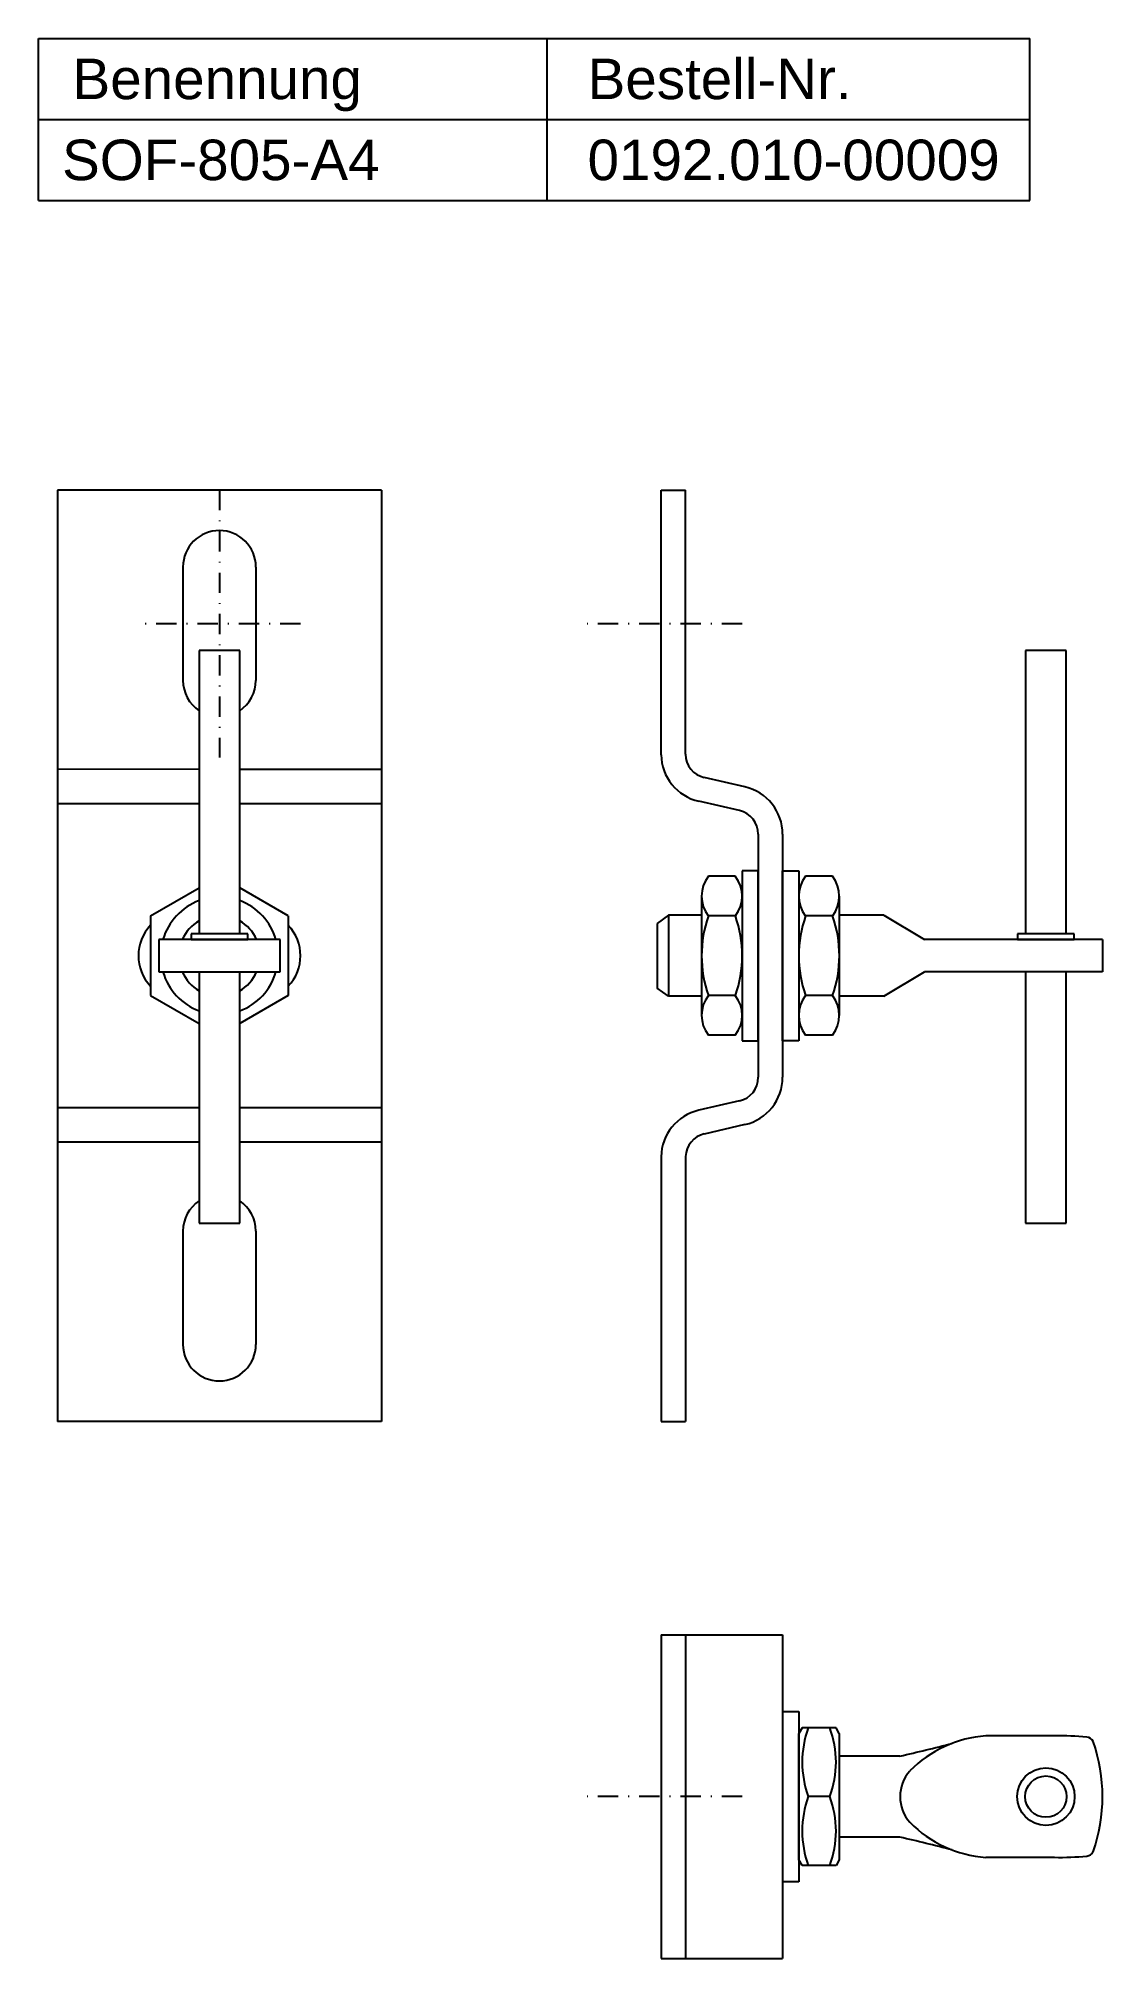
# Model space of a CAD drawing. Header units: millimetres. Extents: x 262 to 393, y 22 to 259.
import ezdxf

# ---------------------------------------------------------------- set-up
doc = ezdxf.new("R2010")
doc.units = ezdxf.units.MM
doc.header["$LTSCALE"] = 10
doc.linetypes.add('STRICHPUNKT2', pattern=[0.5, 0.25, -0.125, 0, -0.125])
doc.layers.add('HALFEN', color=2, linetype='Continuous')
doc.styles.add('ARIAL50', font='ARIAL.TTF', dxfattribs={"height": 5})

msp = doc.modelspace()

# ---------------------------------------------------------------- linework, layer by layer
at = {"layer": 'HALFEN'}
for p, q in [((262.11, 259.37), (384.5, 259.37)), ((262.11, 239.37), (262.11, 259.37)), ((324.91, 239.37), (324.91, 259.37)), ((384.5, 239.37), (384.5, 259.37)), ((262.11, 249.37), (384.5, 249.37)), ((324.91, 249.37), (384.5, 249.37)), ((324.91, 249.37), (384.5, 249.37)), ((262.11, 239.37), (384.5, 239.37)), ((324.91, 239.37), (384.5, 239.37)), ((324.91, 239.37), (384.5, 239.37)), ((324.91, 239.37), (384.5, 239.37)), ((304.46, 203.6), (264.46, 203.6)), ((264.46, 203.6), (264.46, 88.6)), ((304.46, 203.6), (304.46, 88.6)), ((338.99, 170.92), (338.99, 203.6)), ((338.99, 203.6), (341.99, 203.6)), ((341.99, 170.98), (341.99, 203.6)), ((279.96, 194.1), (279.96, 180.1)), ((288.96, 194.1), (288.96, 180.1)), ((286.96, 183.8), (281.96, 183.8)), ((281.96, 183.8), (281.96, 148.8)), ((286.96, 148.8), (286.96, 183.8)), ((388.99, 183.8), (383.99, 183.8)), ((383.99, 183.8), (383.99, 148.8)), ((388.99, 148.8), (388.99, 183.8)), ((349.34, 166.94), (344.32, 168.1)), ((348.67, 164.02), (343.64, 165.18)), ((350.99, 161.1), (350.99, 131.1)), ((353.99, 161.1), (353.99, 131.1)), ((348.99, 156.6), (348.99, 135.6)), ((350.99, 156.6), (348.99, 156.6)), ((350.99, 135.6), (350.99, 156.6)), ((353.99, 135.6), (353.99, 156.6)), ((353.99, 156.6), (355.99, 156.6)), ((355.99, 156.6), (355.99, 135.6)), ((275.96, 151.01), (281.96, 154.47)), ((292.96, 151.01), (286.96, 154.47)), ((348.15, 155.92), (344.83, 155.92)), ((360.15, 155.92), (356.83, 155.92)), ((343.99, 153.46), (343.99, 138.74)), ((360.99, 153.46), (360.99, 138.74)), ((275.96, 151.01), (275.96, 141.19)), ((292.96, 151.01), (292.96, 141.19)), ((339.89, 151.1), (338.49, 150.1)), ((338.49, 150.1), (338.49, 142.1)), ((339.89, 151.1), (339.89, 141.1)), ((343.99, 151.1), (339.89, 151.1)), ((348.15, 151.01), (344.83, 151.01)), ((360.15, 151.01), (356.83, 151.01)), ((366.49, 151.1), (360.99, 151.1)), ((366.49, 151.1), (371.49, 148.1)), ((291.96, 148.1), (276.96, 148.1)), ((276.96, 148.1), (276.96, 144.1)), ((287.96, 148.8), (280.96, 148.8)), ((280.96, 148.8), (280.96, 148.1)), ((280.96, 148.1), (287.96, 148.1)), ((280.96, 148.1), (287.96, 148.1)), ((287.96, 148.1), (287.96, 148.8)), ((291.96, 144.1), (291.96, 148.1)), ((393.49, 148.1), (371.49, 148.1)), ((389.99, 148.8), (382.99, 148.8)), ((382.99, 148.8), (382.99, 148.1)), ((382.99, 148.1), (389.99, 148.1)), ((389.99, 148.1), (389.99, 148.8)), ((393.49, 148.1), (393.49, 144.1)), ((276.96, 144.1), (291.96, 144.1)), ((281.96, 144.1), (281.96, 113.1)), ((286.96, 113.1), (286.96, 144.1)), ((366.49, 141.1), (371.49, 144.1)), ((393.49, 144.1), (371.49, 144.1)), ((383.99, 144.1), (383.99, 113.1)), ((388.99, 113.1), (388.99, 144.1)), ((275.96, 141.19), (281.96, 137.73)), ((292.96, 141.19), (286.96, 137.73)), ((339.89, 141.1), (338.49, 142.1)), ((343.99, 141.1), (339.89, 141.1)), ((348.15, 141.19), (344.83, 141.19)), ((360.15, 141.19), (356.83, 141.19)), ((366.49, 141.1), (360.99, 141.1)), ((348.15, 136.28), (344.83, 136.28)), ((348.99, 135.6), (350.99, 135.6)), ((355.99, 135.6), (353.99, 135.6)), ((360.15, 136.28), (356.83, 136.28)), ((348.67, 128.18), (343.64, 127.02)), ((349.34, 125.25), (344.32, 124.09)), ((338.99, 121.27), (338.99, 88.6)), ((342, 121.3), (341.99, 88.6)), ((279.96, 112.1), (279.96, 98.1)), ((281.96, 113.1), (286.96, 113.1)), ((288.96, 112.1), (288.96, 98.1)), ((383.99, 113.1), (388.99, 113.1)), ((304.46, 88.6), (264.46, 88.6)), ((338.99, 88.6), (341.99, 88.6)), ((338.99, 62.27), (353.99, 62.27)), ((338.99, 62.27), (338.99, 22.27)), ((341.99, 62.27), (341.99, 22.27)), ((353.99, 62.27), (353.99, 22.27)), ((353.99, 52.77), (355.99, 52.77)), ((355.99, 52.77), (355.99, 31.77)), ((356.4, 50.77), (355.99, 50.07)), ((355.99, 34.47), (355.99, 50.07)), ((360.59, 50.77), (356.4, 50.77)), ((360.99, 50.07), (360.59, 50.77)), ((360.99, 50.07), (360.99, 34.47)), ((355.99, 49.64), (355.99, 34.91)), ((387.56, 49.77), (379.08, 49.77)), ((368.48, 47.27), (360.99, 47.27)), ((359.83, 42.27), (357.16, 42.27)), ((368.48, 37.27), (360.99, 37.27)), ((356.4, 33.77), (355.99, 34.47)), ((360.59, 33.77), (356.4, 33.77)), ((360.99, 34.47), (360.59, 33.77)), ((387.56, 34.77), (379.08, 34.77)), ((355.99, 31.77), (353.99, 31.77)), ((338.99, 22.27), (353.99, 22.27))]:
    msp.add_line(p, q, dxfattribs=at)
at = {"layer": 'HALFEN', "color": 1, "linetype": 'STRICHPUNKT2'}
for p, q in [((284.46, 203.6), (284.46, 170.6)), ((294.46, 187.1), (274.46, 187.1)), ((348.99, 187.1), (328.99, 187.1)), ((348.99, 42.27), (328.99, 42.27))]:
    msp.add_line(p, q, dxfattribs=at)
at = {"layer": 'HALFEN', "ltscale": 20}
for p, q in [((281.96, 169.11), (264.46, 169.12)), ((304.46, 169.11), (286.96, 169.11)), ((281.96, 164.86), (264.46, 164.86)), ((304.46, 164.86), (286.96, 164.86)), ((281.96, 127.34), (264.46, 127.34)), ((304.46, 127.34), (286.96, 127.34)), ((281.96, 123.08), (264.46, 123.08)), ((304.46, 123.09), (286.96, 123.08))]:
    msp.add_line(p, q, dxfattribs=at)
at = {"layer": 'HALFEN'}
for radius in [3.55, 2.55]:
    msp.add_circle((386.49, 42.27), radius, dxfattribs=at)
for centre, radius, start, end in [((284.46, 194.1), 4.5, 0, 180), ((284.46, 180.1), 4.5, 180, 236.251), ((284.46, 180.1), 4.5, 303.749, 0), ((344.99, 171.03), 6, 181, 257), ((344.99, 171.03), 3, 181, 257), ((347.99, 161.1), 6, 0, 77), ((347.99, 161.1), 3, 0, 77), ((347.99, 153.46), 4, 142.1211, 217.8789), ((344.99, 153.46), 4, 322.1211, 37.8789), ((359.99, 153.46), 4, 142.1211, 217.8789), ((356.99, 153.46), 4, 322.1211, 37.8789), ((284.46, 146.1), 7.25, 110.1713, 163.9866), ((284.46, 146.1), 7.25, 16.0134, 69.8287), ((279.96, 146.1), 5.5, 136.6582, 223.3418), ((279.96, 146.1), 5.5, 136.6582, 223.3418), ((284.46, 146.1), 5, 120, 156.4218), ((284.46, 146.1), 5, 23.5782, 60), ((288.96, 146.1), 5.5, 316.6582, 43.3418), ((288.96, 146.1), 5.5, 316.6582, 43.3418), ((358.72, 146.1), 14.73, 160.5288, 199.4712), ((334.27, 146.1), 14.73, 340.5288, 19.4712), ((370.72, 146.1), 14.73, 160.5288, 199.4712), ((346.27, 146.1), 14.73, 340.5288, 19.4712), ((284.46, 146.1), 7.25, 196.0134, 249.8287), ((284.46, 146.1), 5, 203.5782, 240), ((284.46, 146.1), 7.25, 290.1713, 343.9866), ((284.46, 146.1), 5, 300, 336.4218), ((347.99, 138.74), 4, 142.1211, 217.8789), ((344.99, 138.74), 4, 322.1211, 37.8789), ((359.99, 138.74), 4, 142.1211, 217.8789), ((356.99, 138.74), 4, 322.1211, 37.8789), ((347.99, 131.1), 3, 283, 0), ((347.99, 131.1), 6, 283, 0), ((344.99, 121.17), 6, 103, 179), ((344.98, 121.19), 2.98, 102.8375, 177.9742), ((284.46, 112.1), 4.5, 123.749, 180), ((284.46, 112.1), 4.5, 0, 56.251), ((284.46, 98.1), 4.5, 180, 0), ((368.65, 46.52), 12.25, 159.7054, 200.2946), ((348.33, 46.52), 12.25, 339.7054, 20.2946), ((326.18, 233.8), 191.26, 282.7768, 284.7602), ((380.11, 35.25), 14.56, 94.054, 135.5862), ((388.22, 16.4), 33.38, 84.2805, 91.1293), ((391.44, 48.62), 1, 26.8933, 84.2805), ((372.94, 42.27), 20.55, 340.6884, 19.3116), ((373.2, 42.27), 4.71, 137.7744, 222.2256), ((368.65, 38.02), 12.25, 159.7054, 200.2946), ((348.33, 38.02), 12.25, 339.7054, 20.2946), ((380.11, 49.29), 14.56, 224.4138, 265.946), ((326.18, -149.26), 191.26, 75.2398, 77.2232), ((388.22, 68.15), 33.38, 268.8707, 275.7195), ((391.44, 35.93), 1, 275.7195, 333.1067)]:
    msp.add_arc(centre, radius, start, end, dxfattribs=at)

# ---------------------------------------------------------------- texts
at = {"layer": 'HALFEN', "style": 'ARIAL50'}
for s, p in [('Benennung', (266.32, 251.87)), ('Bestell-Nr.', (329.91, 251.87)), ('SOF-805-A4', (265.03, 241.87)), ('0192.010-00009', (329.91, 241.87))]:
    msp.add_text(s, height=5, dxfattribs=at).set_placement(p)

doc.saveas('drawing.dxf')
